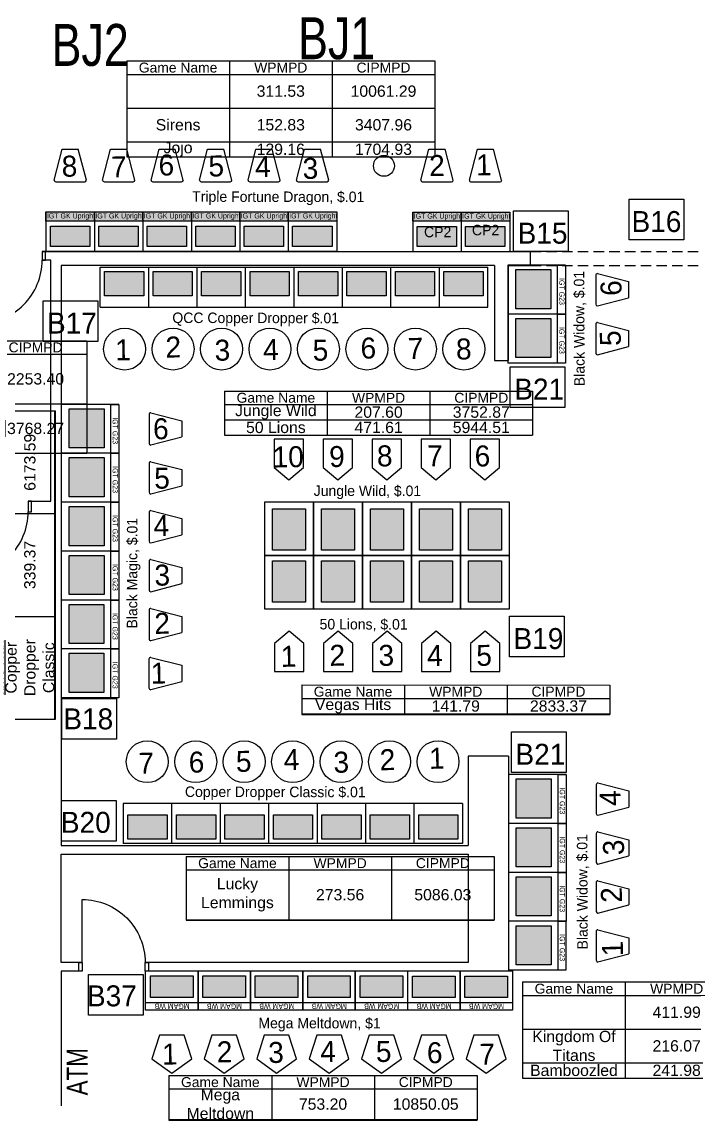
# Model space of a CAD drawing. Header units: inches. Extents: x 3213 to 10275, y -3570 to -435.
# Drawn here: x 8240 to 8625, y -3164 to -2535 of the extents above; entities that cross this region are included whole.
import ezdxf
from ezdxf.enums import TextEntityAlignment as Align

# ---------------------------------------------------------------- set-up
doc = ezdxf.new("R2010")
doc.units = ezdxf.units.IN
doc.header["$LTSCALE"] = 24
doc.header["$MEASUREMENT"] = 0
doc.linetypes.add('HIDDEN', pattern=[0.375, 0.25, -0.125])
for name, color, linetype in [('00 Bally Slots', 9, 'Continuous'), ('00 Bank', 7, 'Continuous'), ('00 IGT Slots', 7, 'Continuous'), ('00 MGAM Slots', 173, 'Continuous'), ('00 PT Enrollment', 7, 'Continuous'), ('00 Themes', 7, 'Continuous'), ('00SDG Game Type', 7, 'Continuous'), ('F1  CLG', 15, 'HIDDEN'), ('F1  COL', 242, 'Continuous'), ('F1  DOORS', 1, 'Continuous'), ('F1  WALL', 3, 'Continuous'), ('F1NOTE-CUBE', 4, 'Continuous'), ('Table Games', 50, 'Continuous')]:
    doc.layers.add(name, color=color, linetype=linetype)
doc.layers.get('00SDG Game Type').off()
doc.styles.add('ARCHSTYL', font='HAND.SHX', dxfattribs={"width": 0.8})
doc.styles.add('HAND', font='Hand.shx', dxfattribs={"width": 0.8, "height": 0.5})

# ---------------------------------------------------------------- blocks, each defined once
blk = doc.blocks.new('atm')
at = {"layer": 'F1NOTE-CUBE', "color": 106, "style": 'HAND', "width": 0.8}
blk.add_text('ATM', height=12, rotation=90, dxfattribs=at).set_placement((15.13, 5.89))
blk = doc.blocks.new('IGT Round Top')
at = {"linetype": 'ByBlock', "lineweight": -3}
h = blk.add_hatch(color=30, dxfattribs=at)
h.set_gradient(color1=(241, 237, 14), color2=(18, 202, 42), tint=1)
h.paths.add_polyline_path([(4573.02, -1798.8), (4567.8, -1798.8), (4567.8, -1826.55), (4573.02, -1826.55)], flags=16)
h.paths.add_polyline_path([(4567.75, -1826.78), (4567.75, -1798.42), (4573.25, -1798.42), (4573.25, -1826.78)], flags=9)
h = blk.add_hatch(color=30, dxfattribs=at)
h.set_gradient(color1=(241, 237, 14), color2=(18, 202, 42), tint=1)
h.paths.add_polyline_path([(4573.02, -1798.8), (4567.8, -1798.8), (4567.8, -1826.55), (4573.02, -1826.55)], flags=16)
h.paths.add_polyline_path([(4567.75, -1826.78), (4567.75, -1798.42), (4573.25, -1798.42), (4573.25, -1826.78)], flags=9)
h = blk.add_hatch(color=0, dxfattribs=at)
h.dxf.hatch_style = 1
h.set_gradient(color1=(255, 255, 0), tint=0.32, name='CYLINDER')
h.paths.add_polyline_path([(4587.48, -1801.51), (4575.95, -1801.51), (4575.95, -1824.05), (4587.48, -1824.05)])
at = {"color": 0, "linetype": 'ByBlock', "lineweight": -3}
blk.add_lwpolyline([(4575.95, -1801.51), (4587.48, -1801.51), (4587.48, -1824.05), (4575.95, -1824.05)], close=True, dxfattribs=at)
at = {"layer": '00 IGT Slots', "color": 30, "ltscale": 25}
for p, q in [((4549.51, -1803.42), (4531.8, -1808.04)), ((4531.8, -1817.3), (4531.8, -1808.04)), ((4550.51, -1820.86), (4550.51, -1804.36)), ((4549.51, -1821.86), (4531.79, -1817.3))]:
    blk.add_line(p, q, dxfattribs=at)
at = {"layer": '00 IGT Slots', "color": 30}
for p, q in [((4567.8, -1798.8), (4590.3, -1798.8)), ((4590.3, -1826.55), (4590.3, -1798.8)), ((4567.8, -1826.55), (4590.3, -1826.55))]:
    blk.add_line(p, q, dxfattribs=at)
at = {"layer": '00 IGT Slots', "color": 30, "linetype": 'ByBlock', "lineweight": -3}
blk.add_lwpolyline([(4567.8, -1798.8), (4573.02, -1798.8), (4573.02, -1826.55), (4567.8, -1826.55)], close=True, dxfattribs=at)
at = {"layer": '00 IGT Slots', "color": 30, "ltscale": 25}
for centre, start, end in [((4549.51, -1804.36), 0, 90), ((4549.51, -1820.86), 270, 0)]:
    blk.add_arc(centre, 1, start, end, dxfattribs=at)
at = {"layer": '00 IGT Slots', "color": 7, "linetype": 'ByBlock', "lineweight": -3, "insert": (4568.5, -1826.03), "char_height": 3, "width": 27.2277, "attachment_point": 1, "rotation": 90, "style": 'HAND'}
blk.add_mtext('IGT GK Upright', dxfattribs=at)
blk = doc.blocks.new('CiniVision')
at = {"linetype": 'ByBlock', "lineweight": -3}
h = blk.add_hatch(color=0, dxfattribs=at)
h.dxf.hatch_style = 1
h.set_gradient(color1=(102, 0, 204), tint=0.32, name='CYLINDER')
h.paths.add_polyline_path([(6071.39, -1264.8), (6052.57, -1264.8), (6052.57, -1288.46), (6071.39, -1288.46)])
at = {"color": 192, "linetype": 'ByBlock', "lineweight": -3}
blk.add_lwpolyline([(6052.57, -1264.8), (6071.39, -1264.8), (6071.39, -1288.46), (6052.57, -1288.46)], close=True, dxfattribs=at)
at = {"layer": '00 Bally Slots', "color": 6, "linetype": 'ByBlock', "lineweight": -3}
for p, q in [((6076.06, -1261), (6048, -1261)), ((6048, -1261), (6048, -1291.5)), ((6068.94, -1261), (6054.94, -1261)), ((6076.06, -1291.5), (6076.06, -1261)), ((6048, -1291.5), (6076.06, -1291.5))]:
    blk.add_line(p, q, dxfattribs=at)
blk.add_lwpolyline([(6061.94, -1248.22), (6070.4, -1241.1), (6070.4, -1225), (6053.47, -1225), (6053.46, -1241.1)], close=True, dxfattribs=at)
blk = doc.blocks.new('*T339')
at = {"layer": '00 Themes', "linetype": 'ByBlock', "lineweight": -2, "transparency": 16777216}
for p, q in [((0, 0), (176.43, -0.02)), ((0, 0), (0, -16.44)), ((176.43, -0.02), (176.43, -16.46)), ((0, -16.44), (176.43, -16.46))]:
    blk.add_line(p, q, dxfattribs=at)
at = {"layer": '00 Themes', "color": 0, "linetype": 'ByBlock', "lineweight": -2, "transparency": 16777216}
for p, q in [((58.81, -0.01), (58.81, -16.81)), ((117.62, -0.01), (117.62, -16.81)), ((0, -7.7), (176.43, -7.72)), ((0, -16.44), (0, -16.8)), ((0, -16.8), (176.43, -16.82)), ((176.43, -16.46), (176.43, -16.82))]:
    blk.add_line(p, q, dxfattribs=at)
at = {"layer": '00 Themes', "color": 0, "lineweight": -3, "transparency": 16777216, "width": 58.689, "attachment_point": 5, "rotation": 359.99456}
for s, insert, char_height in [('{\\fArial|b0|i0|c0;Game Name', (29.4, -3.85), 5.6858), ('{\\fArial|b0|i0|c0;WPMPD', (88.21, -3.86), 5.6858), ('{\\fArial|b0|i0|c0;CIPMPD', (147.02, -3.86), 5.6858), ('{\\fArial|b0|i0|c0;Vegas Hits', (29.4, -12.08), 6.467), ('{\\fArial|b0|i0|c0;\\c255;141.79 ', (88.21, -12.08), 6.467), ('{\\fArial|b0|i0|c0;\\c255;2833.37 ', (147.02, -12.09), 6.467)]:
    blk.add_mtext(s, dxfattribs=dict(at, insert=insert, char_height=char_height))
blk = doc.blocks.new('*T340')
at = {"layer": '00 Themes', "linetype": 'ByBlock', "lineweight": -2, "transparency": 16777216}
for p, q in [((0, 0), (176.43, 0)), ((0, 0), (0, -64.42)), ((176.43, 0), (176.43, -64.42)), ((0, -64.42), (176.43, -64.42))]:
    blk.add_line(p, q, dxfattribs=at)
at = {"layer": '00 Themes', "color": 0, "linetype": 'ByBlock', "lineweight": -2, "transparency": 16777216}
for p, q in [((58.81, 0), (58.81, -64.42)), ((117.62, 0), (117.62, -64.42)), ((0, -7.7), (176.43, -7.7)), ((0, -36.06), (176.43, -36.06))]:
    blk.add_line(p, q, dxfattribs=at)
at = {"layer": '00 Themes', "color": 0, "lineweight": -3, "transparency": 16777216, "width": 58.689, "attachment_point": 5}
for s, insert, char_height in [('{\\fArial|b0|i0|c0;Game Name', (29.4, -3.85), 5.6858), ('{\\fArial|b0|i0|c0;WPMPD', (88.21, -3.85), 5.6858), ('{\\fArial|b0|i0|c0;CIPMPD', (147.02, -3.85), 5.6858), ('{\\fArial|b0|i0|c0;\\c255;114.67 ', (88.21, -21.88), 6.467), ('{\\fArial|b0|i0|c0;\\c255;2253.40 ', (147.02, -21.88), 6.467), ('{\\fArial|b0|i0|c0;', (29.4, -21.88), 6.467), ('{\\fArial|b0|i0|c0;Triple Cheeseburger Deluxe', (29.4, -50.24), 6.467), ('{\\fArial|b0|i0|c0;\\c52479;243.72 ', (88.21, -50.24), 6.467), ('{\\fArial|b0|i0|c0;\\c255;3768.27 ', (147.02, -50.24), 6.467)]:
    blk.add_mtext(s, dxfattribs=dict(at, insert=insert, char_height=char_height))
blk = doc.blocks.new('*T341')
at = {"layer": '00 Themes', "linetype": 'ByBlock', "lineweight": -2, "transparency": 16777216}
for p, q in [((0, 0), (0, 176.43)), ((0, 176.43), (36.18, 176.43)), ((36.18, 0), (36.18, 176.43)), ((0, 0), (36.18, 0))]:
    blk.add_line(p, q, dxfattribs=at)
at = {"layer": '00 Themes', "color": 0, "linetype": 'ByBlock', "lineweight": -2, "transparency": 16777216}
for p, q in [((7.7, 0), (7.7, 176.43)), ((36.18, 176.43), (36.54, 176.43)), ((36.54, 0), (36.54, 176.43)), ((0, 117.62), (36.54, 117.62)), ((0, 58.81), (36.54, 58.81)), ((36.18, 0), (36.54, 0))]:
    blk.add_line(p, q, dxfattribs=at)
at = {"layer": '00 Themes', "color": 0, "lineweight": -3, "transparency": 16777216, "width": 58.689, "attachment_point": 5, "rotation": 90}
for s, insert, char_height in [('{\\fArial|b0|i0|c0;CIPMPD', (3.85, 147.02), 5.6858), ('{\\fArial|b0|i0|c0;\\c52479;6173.59 ', (21.94, 147.02), 6.467), ('{\\fArial|b0|i0|c0;WPMPD', (3.85, 88.21), 5.6858), ('{\\fArial|b0|i0|c0;\\c65280;339.37 ', (21.94, 88.21), 6.467), ('{\\fArial|b0|i0|c0;Game Name', (3.85, 29.4), 5.6858), ('{\\fArial|b0|i0|c0;Copper Dropper Classic', (21.94, 29.4), 6.467)]:
    blk.add_mtext(s, dxfattribs=dict(at, insert=insert, char_height=char_height))
blk = doc.blocks.new('*T342')
at = {"layer": '00 Themes', "linetype": 'ByBlock', "lineweight": -2, "transparency": 16777216}
for p, q in [((0, 0), (176.43, 0)), ((0, 0), (0, -25.19)), ((176.43, 0), (176.43, -25.19)), ((0, -25.19), (176.43, -25.19))]:
    blk.add_line(p, q, dxfattribs=at)
at = {"layer": '00 Themes', "color": 0, "linetype": 'ByBlock', "lineweight": -2, "transparency": 16777216}
for p, q in [((58.81, 0), (58.81, -25.19)), ((117.62, 0), (117.62, -25.19)), ((0, -7.7), (176.43, -7.7)), ((0, -16.44), (176.43, -16.44))]:
    blk.add_line(p, q, dxfattribs=at)
at = {"layer": '00 Themes', "color": 0, "lineweight": -3, "transparency": 16777216, "width": 58.689, "attachment_point": 5}
for s, insert, char_height in [('{\\fArial|b0|i0|c0;Game Name', (29.4, -3.85), 5.6858), ('{\\fArial|b0|i0|c0;WPMPD', (88.21, -3.85), 5.6858), ('{\\fArial|b0|i0|c0;CIPMPD', (147.02, -3.85), 5.6858), ('{\\fArial|b0|i0|c0;Jungle Wild', (29.4, -12.07), 6.467), ('{\\fArial|b0|i0|c0;\\c52479;207.60 ', (88.21, -12.07), 6.467), ('{\\fArial|b0|i0|c0;\\c255;3752.87 ', (147.02, -12.07), 6.467), ('{\\fArial|b0|i0|c0;50 Lions', (29.4, -20.82), 6.467), ('{\\fArial|b0|i0|c0;\\c65280;471.61 ', (88.21, -20.82), 6.467), ('{\\fArial|b0|i0|c0;\\c52479;5944.51 ', (147.02, -20.82), 6.467)]:
    blk.add_mtext(s, dxfattribs=dict(at, insert=insert, char_height=char_height))
blk = doc.blocks.new('*T343')
at = {"layer": '00 Themes', "linetype": 'ByBlock', "lineweight": -2, "transparency": 16777216}
for p, q in [((0, 0), (176.43, 0)), ((0, 0), (0, -36.18)), ((176.43, 0), (176.43, -36.18)), ((0, -36.18), (176.43, -36.18))]:
    blk.add_line(p, q, dxfattribs=at)
at = {"layer": '00 Themes', "color": 0, "linetype": 'ByBlock', "lineweight": -2, "transparency": 16777216}
for p, q in [((58.81, 0), (58.81, -36.54)), ((117.62, 0), (117.62, -36.54)), ((0, -7.7), (176.43, -7.7)), ((0, -36.18), (0, -36.54)), ((0, -36.54), (176.43, -36.54)), ((176.43, -36.18), (176.43, -36.54))]:
    blk.add_line(p, q, dxfattribs=at)
at = {"layer": '00 Themes', "color": 0, "lineweight": -3, "transparency": 16777216, "width": 58.689, "attachment_point": 5}
for s, insert, char_height in [('{\\fArial|b0|i0|c0;Game Name', (29.4, -3.85), 5.6858), ('{\\fArial|b0|i0|c0;WPMPD', (88.21, -3.85), 5.6858), ('{\\fArial|b0|i0|c0;CIPMPD', (147.02, -3.85), 5.6858), ('{\\fArial|b0|i0|c0;Lucky Lemmings', (29.4, -21.94), 6.467), ('{\\fArial|b0|i0|c0;\\c52479;273.56 ', (88.21, -21.94), 6.467), ('{\\fArial|b0|i0|c0;\\c255;5086.03 ', (147.02, -21.94), 6.467)]:
    blk.add_mtext(s, dxfattribs=dict(at, insert=insert, char_height=char_height))
blk = doc.blocks.new('*T344')
at = {"layer": '00 Themes', "linetype": 'ByBlock', "lineweight": -2, "transparency": 16777216}
for p, q in [((0, 0), (176.43, 0)), ((0, 0), (0, -54.99)), ((176.43, 0), (176.43, -54.99)), ((0, -54.99), (176.43, -54.99))]:
    blk.add_line(p, q, dxfattribs=at)
at = {"layer": '00 Themes', "color": 0, "linetype": 'ByBlock', "lineweight": -2, "transparency": 16777216}
for p, q in [((58.81, 0), (58.81, -54.99)), ((117.62, 0), (117.62, -54.99)), ((0, -7.7), (176.43, -7.7)), ((0, -26.97), (176.43, -26.97)), ((0, -46.24), (176.43, -46.24))]:
    blk.add_line(p, q, dxfattribs=at)
at = {"layer": '00 Themes', "color": 0, "lineweight": -3, "transparency": 16777216, "width": 58.689, "attachment_point": 5}
for s, insert, char_height in [('{\\fArial|b0|i0|c0;Game Name', (29.4, -3.85), 5.6858), ('{\\fArial|b0|i0|c0;WPMPD', (88.21, -3.85), 5.6858), ('{\\fArial|b0|i0|c0;CIPMPD', (147.02, -3.85), 5.6858), ('{\\fArial|b0|i0|c0;', (29.4, -17.34), 6.467), ('{\\fArial|b0|i0|c0;\\c65280;411.99 ', (88.21, -17.34), 6.467), ('{\\fArial|b0|i0|c0;\\c52479;5925.40 ', (147.02, -17.34), 6.467), ('{\\fArial|b0|i0|c0;Kingdom Of Titans', (29.4, -36.61), 6.467), ('{\\fArial|b0|i0|c0;\\c52479;216.07 ', (88.21, -36.61), 6.467), ('{\\fArial|b0|i0|c0;\\c255;2624.95 ', (147.02, -36.61), 6.467), ('{\\fArial|b0|i0|c0;Bamboozled', (29.4, -50.61), 6.467), ('{\\fArial|b0|i0|c0;\\c52479;241.98 ', (88.21, -50.61), 6.467), ('{\\fArial|b0|i0|c0;\\c255;4044.87 ', (147.02, -50.61), 6.467)]:
    blk.add_mtext(s, dxfattribs=dict(at, insert=insert, char_height=char_height))
blk = doc.blocks.new('*T346')
at = {"layer": '00 Themes', "linetype": 'ByBlock', "lineweight": -2, "transparency": 16777216}
for p, q in [((0, 0), (176.43, 0)), ((0, 0), (0, -54.98)), ((176.43, 0), (176.43, -54.98)), ((0, -54.98), (176.43, -54.98))]:
    blk.add_line(p, q, dxfattribs=at)
at = {"layer": '00 Themes', "color": 0, "linetype": 'ByBlock', "lineweight": -2, "transparency": 16777216}
for p, q in [((58.81, 0), (58.81, -54.98)), ((117.62, 0), (117.62, -54.98)), ((0, -7.7), (176.43, -7.7)), ((0, -26.97), (176.43, -26.97)), ((0, -46.23), (176.43, -46.23))]:
    blk.add_line(p, q, dxfattribs=at)
at = {"layer": '00 Themes', "color": 0, "lineweight": -3, "transparency": 16777216, "width": 58.689, "attachment_point": 5}
for s, insert, char_height in [('{\\fArial|b0|i0|c0;Game Name', (29.4, -3.85), 5.6858), ('{\\fArial|b0|i0|c0;WPMPD', (88.21, -3.85), 5.6858), ('{\\fArial|b0|i0|c0;CIPMPD', (147.02, -3.85), 5.6858), ('{\\fArial|b0|i0|c0;', (29.4, -17.33), 6.467), ('{\\fArial|b0|i0|c0;\\c65280;311.53 ', (88.21, -17.33), 6.467), ('{\\fArial|b0|i0|c0;\\c65280;10061.29 ', (147.02, -17.33), 6.467), ('{\\fArial|b0|i0|c0;Sirens', (29.4, -36.6), 6.467), ('{\\fArial|b0|i0|c0;\\c255;152.83 ', (88.21, -36.6), 6.467), ('{\\fArial|b0|i0|c0;\\c255;3407.96 ', (147.02, -36.6), 6.467), ('{\\fArial|b0|i0|c0;Jojo', (29.4, -50.61), 6.467), ('{\\fArial|b0|i0|c0;\\c255;129.16 ', (88.21, -50.61), 6.467), ('{\\fArial|b0|i0|c0;\\c255;1704.93 ', (147.02, -50.61), 6.467)]:
    blk.add_mtext(s, dxfattribs=dict(at, insert=insert, char_height=char_height))
blk = doc.blocks.new('*T407')
at = {"layer": '00 Themes', "linetype": 'ByBlock', "lineweight": -2, "transparency": 16777216}
for p, q in [((0, 0), (176.43, 0)), ((0, 0), (0, -25.17)), ((176.43, 0), (176.43, -25.17)), ((0, -25.17), (176.43, -25.17))]:
    blk.add_line(p, q, dxfattribs=at)
at = {"layer": '00 Themes', "color": 0, "linetype": 'ByBlock', "lineweight": -2, "transparency": 16777216}
for p, q in [((58.81, 0), (58.81, -25.53)), ((117.62, 0), (117.62, -25.53)), ((0, -7.7), (176.43, -7.7)), ((0, -25.17), (0, -25.53)), ((0, -25.53), (176.43, -25.53)), ((176.43, -25.17), (176.43, -25.53))]:
    blk.add_line(p, q, dxfattribs=at)
at = {"layer": '00 Themes', "color": 0, "lineweight": -3, "transparency": 16777216, "width": 58.689, "attachment_point": 5}
for s, insert, char_height in [('{\\fArial|b0|i0|c0;Game Name', (29.4, -3.85), 5.6858), ('{\\fArial|b0|i0|c0;WPMPD', (88.21, -3.85), 5.6858), ('{\\fArial|b0|i0|c0;CIPMPD', (147.02, -3.85), 5.6858), ('{\\fArial|b0|i0|c0;Mega Meltdown', (29.4, -16.44), 6.467), ('{\\fArial|b0|i0|c0;\\c65280;753.20 ', (88.21, -16.44), 6.467), ('{\\fArial|b0|i0|c0;\\c65280;10850.05 ', (147.02, -16.44), 6.467)]:
    blk.add_mtext(s, dxfattribs=dict(at, insert=insert, char_height=char_height))
blk = doc.blocks.new('SDG M-9000')
at = {"linetype": 'ByBlock', "lineweight": -3}
h = blk.add_hatch(color=0, dxfattribs=at)
h.dxf.hatch_style = 1
h.set_gradient(color1=(102, 0, 204), tint=0.32, name='CYLINDER')
h.paths.add_polyline_path([(16.43, 24.99), (2.51, 24.99), (2.51, 2.52), (16.43, 2.52)])
at = {"color": 192, "linetype": 'ByBlock', "lineweight": -3}
blk.add_lwpolyline([(2.51, 24.99), (16.43, 24.99), (16.43, 2.52), (2.51, 2.52)], close=True, dxfattribs=at)
at = {"layer": '00 Bally Slots', "color": 192, "ltscale": 25}
for p, q in [((22.86, 27.75), (0, 27.75)), ((0, 0), (0, 27.75)), ((22.86, 0), (22.86, 27.75)), ((22.86, 0), (0, 0))]:
    blk.add_line(p, q, dxfattribs=at)
at = {"layer": '00 Bally Slots', "color": 192}
blk.add_circle((46.85, 13.96), 12.01, dxfattribs=at)
blk = doc.blocks.new('MGAM_WB')
at = {"linetype": 'ByBlock', "lineweight": -3}
h = blk.add_hatch(color=3, dxfattribs=at)
h.set_gradient(color1=(38, 153, 0), color2=(0, 0, 0), centered=1, tint=1)
h.paths.add_polyline_path([(4567.78, -1822.1), (4567.78, -1803.68), (4572.28, -1803.68), (4572.28, -1822.1)], flags=9)
h = blk.add_hatch(color=0, dxfattribs=at)
h.dxf.hatch_style = 1
h.set_gradient(color1=(0, 255, 0), tint=0.32, name='CYLINDER')
h.paths.add_polyline_path([(4587.43, -1798.98), (4575.04, -1798.98), (4575.04, -1823.39), (4587.43, -1823.39)])
h = blk.add_hatch(color=30, dxfattribs=at)
h.set_gradient(color1=(0, 173, 0), color2=(0, 0, 0), centered=1, tint=1, name='HEMISPHERICAL')
h.paths.add_polyline_path([(4567.78, -1823.25), (4567.78, -1804.84), (4572.28, -1804.84), (4572.28, -1823.25)], flags=9)
at = {"color": 3, "linetype": 'ByBlock', "lineweight": -3}
blk.add_line((4590.3, -1796.2), (4590.3, -1826.2), dxfattribs=at)
at = {"color": 94, "linetype": 'ByBlock', "lineweight": -3}
for points in [[(4567.8, -1796.2), (4590.3, -1796.2), (4590.3, -1826.2), (4567.8, -1826.2)], [(4531.8, -1811.2), (4540.1, -1822.63), (4553.53, -1818.27), (4553.53, -1804.14), (4540.1, -1799.78)]]:
    blk.add_lwpolyline(points, close=True, dxfattribs=at)
at = {"color": 3, "linetype": 'ByBlock', "lineweight": -3}
blk.add_lwpolyline([(4567.8, -1796.2), (4572.2, -1796.2), (4572.2, -1826.2), (4567.8, -1826.2)], close=True, dxfattribs=at)
at = {"color": 0, "linetype": 'ByBlock', "lineweight": -3}
blk.add_lwpolyline([(4575.04, -1798.98), (4587.43, -1798.98), (4587.43, -1823.39), (4575.04, -1823.39)], close=True, dxfattribs=at)
at = {"color": 7, "linetype": 'ByBlock', "lineweight": -3, "insert": (4568.53, -1821.35), "char_height": 3, "width": 19.5024, "attachment_point": 1, "rotation": 90, "style": 'HAND'}
blk.add_mtext('MGAM WB', dxfattribs=at)
blk = doc.blocks.new('IGT G23')
at = {"linetype": 'ByBlock', "lineweight": -3}
h = blk.add_hatch(color=7, dxfattribs=at)
h.set_gradient(color1=(241, 237, 14), color2=(18, 202, 42), tint=1)
h.paths.add_polyline_path([(-33.41, -26.28), (-33.41, -1.81), (-28.91, -1.81), (-28.91, -26.28)], flags=9)
h = blk.add_hatch(color=0, dxfattribs=at)
h.dxf.hatch_style = 1
h.set_gradient(color1=(255, 63, 0), tint=0.32, name='CYLINDER')
h.paths.add_polyline_path([(-4.53, -3.06), (-24.51, -3.06), (-24.51, -25.5), (-4.53, -25.5)])
at = {"color": 0, "linetype": 'ByBlock', "lineweight": -3}
blk.add_lwpolyline([(-24.51, -3.06), (-4.53, -3.06), (-4.53, -25.5), (-24.51, -25.5)], close=True, dxfattribs=at)
at = {"layer": '00 IGT Slots', "color": 30, "ltscale": 25}
for p, q in [((-33, 0), (0, 0)), ((-33, -28), (-33, 0)), ((0, -28), (0, 0)), ((-51.29, -4.75), (-69, -9.37)), ((-50.29, -22.18), (-50.29, -5.68)), ((-69, -18.63), (-69, -9.37)), ((-51.29, -23.18), (-69.01, -18.63)), ((-33, -28), (0, -28))]:
    blk.add_line(p, q, dxfattribs=at)
at = {"layer": '00 IGT Slots', "color": 30, "linetype": 'ByBlock', "lineweight": -3}
blk.add_lwpolyline([(-33, 0), (-28.48, 0), (-28.48, -28), (-33, -28)], close=True, dxfattribs=at)
at = {"layer": '00 IGT Slots', "color": 30, "ltscale": 25}
for centre, start, end in [((-51.29, -5.68), 0, 90), ((-51.29, -22.18), 270, 0)]:
    blk.add_arc(centre, 1, start, end, dxfattribs=at)
at = {"layer": '00 IGT Slots', "color": 7, "linetype": 'ByBlock', "lineweight": -3, "insert": (-32.42, -20.63), "char_height": 3, "width": 15.2138, "attachment_point": 1, "rotation": 90, "style": 'HAND'}
blk.add_mtext('IGT G23', dxfattribs=at)

msp = doc.modelspace()

# ---------------------------------------------------------------- linework, layer by layer
at = {"layer": '00 Bank'}
for points in [[(8619.28, -2659.97), (8587.96, -2659.95), (8587.97, -2636.67), (8619.28, -2636.69)], [(8553.04, -2666.61), (8521.73, -2666.59), (8521.74, -2643.31), (8553.04, -2643.33)], [(8283.55, -2718.09), (8252.24, -2718.07), (8252.25, -2694.79), (8283.55, -2694.81)], [(8551.11, -2755.9), (8519.8, -2755.88), (8519.81, -2732.6), (8551.11, -2732.62)], [(8550.69, -2898.69), (8519.37, -2898.67), (8519.38, -2875.39), (8550.69, -2875.41)], [(8294.37, -2945.8), (8263.05, -2945.78), (8263.06, -2922.5), (8294.37, -2922.52)], [(8551.8, -2964.93), (8520.48, -2964.91), (8520.49, -2941.63), (8551.8, -2941.65)], [(8294.08, -3004.19), (8262.77, -3004.17), (8262.78, -2980.89), (8294.08, -2980.91)], [(8309.55, -3103.86), (8278.23, -3103.84), (8278.24, -3080.56), (8309.55, -3080.57)]]:
    msp.add_lwpolyline(points, close=True, dxfattribs=at)
at = {"layer": 'F1  CLG'}
for points in [[(8531.48, -2666.61), (8709.48, -2666.61)], [(8531.48, -2674.61), (8709.48, -2674.61)]]:
    msp.add_lwpolyline(points, dxfattribs=at)
at = {"layer": 'F1  COL'}
msp.add_circle((8447.48, -2617.61), 6, dxfattribs=at)
at = {"layer": 'F1  DOORS'}
for points in [[(8253.71, -2666.61), (8251.71, -2666.61), (8251.71, -2671.61), (8253.71, -2671.61)], [(8245.71, -2809.61), (8243.71, -2809.61), (8243.71, -2815.61), (8245.71, -2815.61)], [(8274.71, -3078.61), (8272.71, -3078.61), (8272.71, -3073.61), (8274.71, -3073.61)], [(8312.71, -3078.61), (8310.71, -3078.61), (8310.71, -3073.61), (8312.71, -3073.61)]]:
    msp.add_lwpolyline(points, close=True, dxfattribs=at)
for points in [[(8215.71, -2671.61), (8215.71, -2707.61, 0.414214), (8251.71, -2671.61, 0)], [(8207.71, -2815.61), (8207.71, -2851.61, 0.414214), (8243.71, -2815.61, 0)], [(8274.71, -3073.61), (8274.71, -3037.61, -0.414214), (8310.71, -3073.61, 0)]]:
    msp.add_lwpolyline(points, format="xyb", dxfattribs=at)
at = {"layer": 'F1  WALL'}
for points in [[(8251.71, -2666.61), (8531.48, -2666.61)], [(8518.71, -2674.61), (8531.48, -2674.61), (8531.48, -2666.61)], [(8243.71, -2809.61), (8256.71, -2809.61), (8256.71, -2671.61), (8251.71, -2671.61)], [(8510.71, -2674.61), (8262.71, -2674.61)], [(8262.71, -2674.61), (8262.71, -3006.61)], [(8510.71, -2674.61), (8510.71, -2729.11), (8518.71, -2729.11), (8518.71, -2674.61)], [(8518.71, -2955.61), (8518.71, -3078.61), (8310.71, -3078.61)], [(8518.71, -2955.61), (8495.71, -2955.61), (8495.71, -3006.61)], [(8262.71, -3006.61), (8495.71, -3006.61)], [(8274.71, -3073.61), (8262.71, -3073.61), (8262.71, -3011.61), (8495.71, -3011.61), (8495.71, -3073.61), (8310.71, -3073.61)], [(8262.71, -3078.61), (8262.71, -3155.61)], [(8274.71, -3078.61), (8262.71, -3078.61)]]:
    msp.add_lwpolyline(points, dxfattribs=at)

# ---------------------------------------------------------------- block references
for name, p in [('*T346', (8300.19, -2557.55)), ('*T340', (8100.97, -2717.72)), ('*T342', (8356.19, -2746.56)), ('*T341', (8222.8, -2934.31)), ('*T339', (8400.38, -2914.79)), ('*T343', (8334.17, -3012.95)), ('*T344', (8526.88, -3084.8)), ('*T407', (8324.38, -3138.3))]:
    msp.add_blockref(name, p)
at = {"layer": '00 Bally Slots', "color": 20}
for p, rotation in [((8285, -2675.64), 270), ((8312.75, -2675.64), 270), ((8340.5, -2675.64), 270), ((8368.25, -2675.64), 270), ((8396, -2675.64), 270), ((8423.75, -2675.64), 270), ((8451.5, -2675.64), 270), ((8479.25, -2675.64), 270), ((8325.89, -3005.54), 90), ((8353.64, -3005.54), 90), ((8381.39, -3005.54), 90), ((8409.14, -3005.54), 90), ((8436.89, -3005.54), 90), ((8464.64, -3005.54), 90), ((8492.39, -3005.54), 90)]:
    msp.add_blockref('SDG M-9000', p, dxfattribs=dict(at, rotation=rotation))
at = {"layer": '00 Bally Slots', "color": 6, "linetype": 'ByBlock', "lineweight": -3}
for p in [(2331.07, -1549.11), (2359.13, -1549.11), (2387.19, -1549.11), (2415.25, -1549.11), (2443.31, -1549.11)]:
    msp.add_blockref('CiniVision', p, dxfattribs=at)
at = {"layer": '00 Bally Slots', "color": 6, "linetype": 'ByBlock', "lineweight": -3, "rotation": 180}
for p in [(14455.13, -4132.11), (14483.19, -4132.11), (14511.25, -4132.11), (14539.31, -4132.11), (14567.37, -4132.11)]:
    msp.add_blockref('CiniVision', p, dxfattribs=at)
at = {"layer": '00 IGT Slots', "rotation": 270}
for p in [(10080.49, 1923.78), (10108.24, 1923.78), (10135.99, 1923.78), (10163.74, 1923.78), (10191.49, 1923.78), (10219.24, 1923.78), (10290.54, 1923.69), (10318.29, 1923.69)]:
    msp.add_blockref('IGT Round Top', p, dxfattribs=at)
at = {"layer": '00 MGAM Slots', "color": 7, "linetype": 'ByBlock', "lineweight": -3, "rotation": 90}
for p in [(6514.82, -7668.8), (6544.82, -7668.8), (6574.82, -7668.8), (6604.82, -7668.8), (6634.82, -7668.8), (6664.86, -7668.81), (6694.86, -7668.81)]:
    msp.add_blockref('MGAM_WB', p, dxfattribs=at)
at = {"layer": '00 Themes', "color": 10, "lineweight": -3, "transparency": 33554661, "rotation": 180}
for p in [(8518.46, -2702.47), (8518.45, -2730.47), (8262.69, -2782.14), (8262.68, -2810.14), (8262.68, -2838.14), (8262.68, -2866.14), (8262.65, -2894.16), (8262.64, -2922.16), (8518.74, -2994.04), (8518.74, -3022.04), (8518.72, -3050.07), (8518.71, -3078.07)]:
    msp.add_blockref('IGT G23', p, dxfattribs=at)
at = {"layer": '00SDG Game Type', "color": 6}
msp.add_blockref('atm', (8262.71, -3155.61), dxfattribs=at)

# ---------------------------------------------------------------- texts
at = {"layer": '00 Bank'}
for s, p in [('B16', (8589.25, -2655.48)), ('B15', (8524.01, -2662.13)), ('B17', (8254.52, -2713.6)), ('B21', (8522.09, -2751.41)), ('B19', (8521.66, -2894.2)), ('B18', (8263.88, -2940.18)), ('B21', (8522.77, -2960.45)), ('B20', (8262.45, -2999.41)), ('B37', (8277.4, -3098.74))]:
    msp.add_text(s, height=12, rotation=359.97523, dxfattribs=at).set_placement(p)
at = {"layer": '00 PT Enrollment', "style": 'ARCHSTYL'}
for s, rotation, p in [('8', 1, (8267.51, -2623.79)), ('7', 1, (8295.73, -2624.22)), ('6', 1, (8322.98, -2623.13)), ('5', 1, (8351.54, -2623.68)), ('4', 1, (8378.24, -2623.97)), ('3', 1, (8405.47, -2625.05)), ('2', 1, (8477.93, -2623.44)), ('1', 1, (8504.74, -2623.08)), ('6', 91.23126, (8583.52, -2687.47)), ('2', 1, (8326.93, -2727.33)), ('5', 91.23126, (8583.1, -2716.15)), ('1', 1, (8298.16, -2728.94)), ('3', 1, (8355.07, -2729.14)), ('4', 1, (8382.83, -2728.74)), ('5', 1, (8411.21, -2729.14)), ('6', 1, (8438.63, -2727.92)), ('7', 1, (8465.56, -2728.09)), ('8', 1, (8493.28, -2728.44)), ('6', 1, (8319.82, -2774.12)), ('10', 1, (8392.71, -2790.18)), ('9', 1, (8420.66, -2790.01)), ('8', 1, (8448.01, -2789.64)), ('7', 1, (8476.82, -2789.6)), ('6', 1, (8503.97, -2789.68)), ('5', 1, (8320.49, -2802.41)), ('4', 1, (8320.05, -2829.56)), ('3', 1, (8320.63, -2857.89)), ('2', 1, (8320.56, -2885.49)), ('1', 1, (8392.97, -2904.37)), ('2', 1, (8420.87, -2903.78)), ('3', 1, (8448.91, -2903.83)), ('4', 1, (8476.73, -2903.87)), ('5', 1, (8504.91, -2903.83)), ('1', 1, (8318.51, -2913.98)), ('7', 1, (8311.4, -2965.58)), ('6', 1, (8340.24, -2964.93)), ('5', 1, (8367.25, -2964.49)), ('4', 1, (8394.67, -2963.46)), ('3', 1, (8423.13, -2964.98)), ('2', 1, (8449.58, -2963.55)), ('1', 1, (8477.87, -2962.75)), ('4', 91.23126, (8582.96, -2979.46)), ('3', 91.23126, (8584.92, -3007.67)), ('2', 91.23126, (8583.72, -3034.83)), ('1', 91.23126, (8584.31, -3065.51)), ('1', 1, (8324.91, -3132.07)), ('2', 1, (8356.31, -3130.76)), ('3', 1, (8385.76, -3131.13)), ('4', 1, (8415.57, -3130.57)), ('5', 1, (8447.4, -3130.57)), ('6', 1, (8476.64, -3131.28)), ('7', 1, (8506.63, -3132.16))]:
    msp.add_text(s, height=12, rotation=rotation, dxfattribs=at).set_placement(p, align=Align.CENTER)
at = {"layer": '00 Themes', "linetype": 'HIDDEN'}
for s, rotation, p in [('Triple Fortune Dragon, $.01', 359.89816, (8337.66, -2638.19)), ('Black Widow, $.01', 90.20692, (8562.41, -2743.72)), ('QCC Copper Dropper $.01', 359.89816, (8326.3, -2707.56)), ('Jungle Wild, $.01', 359.89816, (8407.24, -2806.56)), ('Black Magic, $.01', 89.89816, (8306.2, -2882.47)), ('50 Lions, $.01', 359.89816, (8410.61, -2882.97)), ('Copper Dropper Classic $.01', 359.89816, (8333.5, -2978.87)), ('Black Widow, $.01', 90.20692, (8564.16, -3066.16)), ('Mega Meltdown, $1', 359.89816, (8375.58, -3111.3))]:
    msp.add_text(s, height=6, rotation=rotation, dxfattribs=at).set_placement(p)
for p in [(8470.42, -2658.47), (8497.87, -2657.37)]:
    msp.add_text('CP2', height=6, dxfattribs=at).set_placement(p)
at = {"layer": 'Table Games', "color": 1, "char_height": 24, "width": 29.375, "attachment_point": 1, "style": 'HAND'}
for s, insert in [('{\\Fhand.shx;BJ1}', (8398.29, -2532.57)), ('{\\Fhand.shx;BJ2}', (8257.12, -2536.4))]:
    msp.add_mtext(s, dxfattribs=dict(at, insert=insert))

doc.saveas('drawing.dxf')
